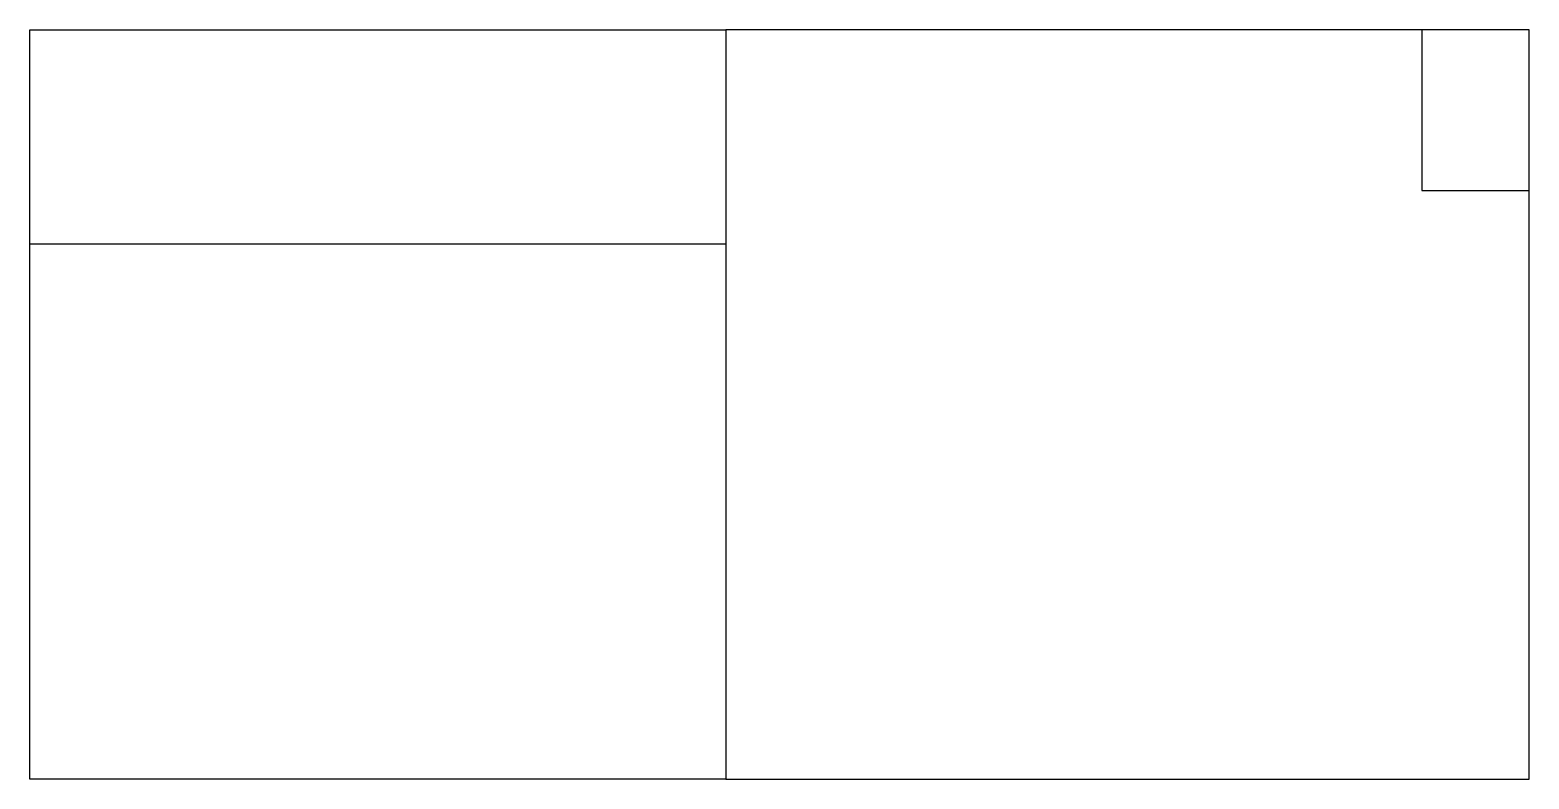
# Model space of a CAD drawing. Header units: millimetres. Extents: x 0 to 1591, y 0 to 496.
# Drawn here: x 0 to 28, y 0 to 14 of the extents above; entities outside this region: 4.
import ezdxf

# ---------------------------------------------------------------- set-up
doc = ezdxf.new("R2010")
doc.units = ezdxf.units.MM
doc.layers.add('图层2', color=7, linetype='Continuous')
doc.styles.get("Standard").update_dxf_attribs({"font": 'arial.ttf'})

msp = doc.modelspace()

# ---------------------------------------------------------------- linework, layer by layer
for p, q in [((0, 0), (0, 14)), ((0, 14), (13, 14)), ((13, 14), (13, 10)), ((28, 14), (13, 14)), ((28, 14), (26, 14)), ((26, 14), (26, 11)), ((28, 11), (28, 14)), ((26, 11), (28, 11)), ((28, 0), (28, 11)), ((0, 10), (13, 10)), ((13, 10), (13, 0)), ((13, 0), (0, 0)), ((13, 0), (16, 0)), ((16, 0), (28, 0))]:
    msp.add_line(p, q)

# ---------------------------------------------------------------- texts
at = {"layer": '图层2', "char_height": 0.52413, "attachment_point": 1}
for s, insert in [('{\\fSimSun|b0|i0|c134|p34;点\\P滴\\P处}', (1589.836, 495.474)), ('{\\fSimSun|b0|i0|c134|p34;内诊\\P科室\\P入口}', (1575.43, 494.871)), ('{\\fSimSun|b0|i0|c134|p34;等候区}', (1581.82, 488.707)), ('{\\fSimSun|b0|i0|c134|p34; 二楼\\P电梯口}', (1576.861, 483.365))]:
    msp.add_mtext_dynamic_manual_height_columns(s, width=72.56205, gutter_width=2.621, heights=[0], dxfattribs=dict(at, insert=insert))

doc.saveas('drawing.dxf')
